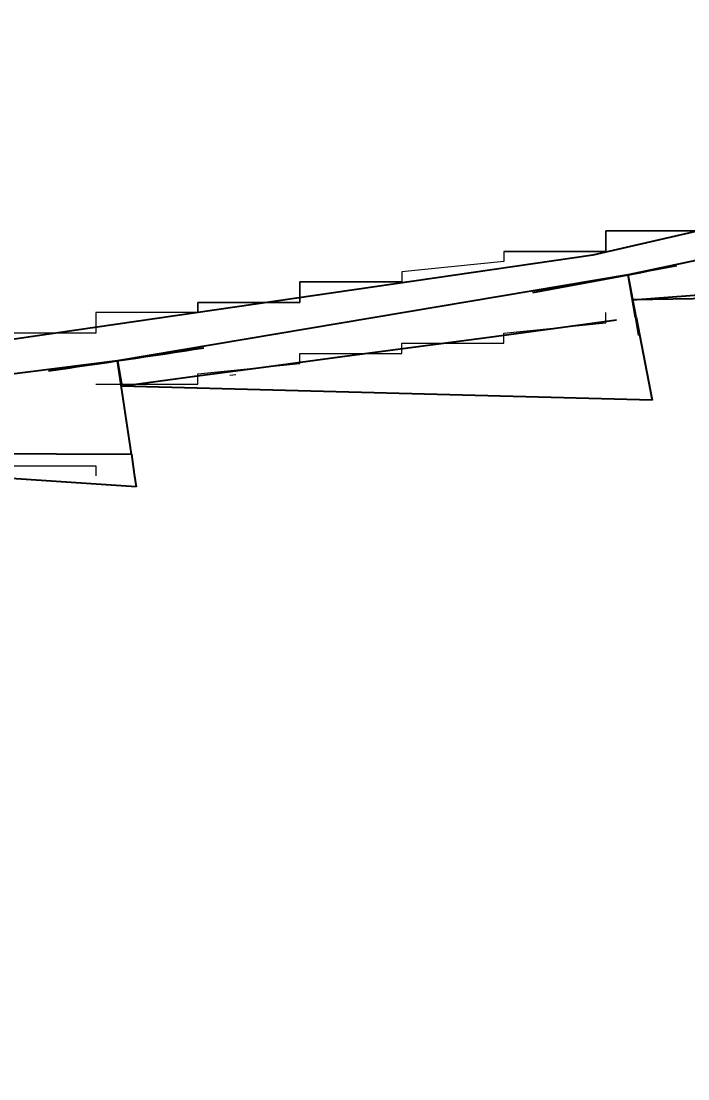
# Model space of a CAD drawing. Header units: millimetres. Extents: x -174040 to 151923, y -227569 to 142020.
# Drawn here: x -118352 to -117698, y -2712 to -1676 of the extents above; entities that cross this region are included whole.
import ezdxf

# ---------------------------------------------------------------- set-up
doc = ezdxf.new("R2010")
doc.units = ezdxf.units.MM
doc.header["$LTSCALE"] = 5
doc.linetypes.add('E-RG-1F$0$$0$DOTE', pattern=[2.42, 2, -0.2, 0.02, -0.2])
for name, color, linetype in [('00外装饰面', 21, 'Continuous'), ('A—楼梯、电梯、栏杆', 50, 'Continuous'), ('A—轴线、尺寸', 1, 'Continuous'), ('E1-RI-3F$0$J-DOTE轴线', 1, 'Continuous'), ('轴线100', 1, 'Continuous')]:
    doc.layers.add(name, color=color, linetype=linetype)
doc.layers.add('E1-RI-3F$0$A-GLAZ', color=6, linetype='Continuous', lineweight=5)
doc.layers.add('E1-RI-3F$0$A-GLAZ-CWMG', color=3, linetype='Continuous', lineweight=5)
doc.styles.add('ARIAL', font='arial.ttf')
doc.dimstyles.new('200', dxfattribs={"dimscale": 200, "dimtxt": 2.5, "dimasz": 2, "dimexe": 1, "dimexo": 1, "dimgap": 0.8, "dimtad": 1, "dimdec": 0, "dimdsep": 46, "dimtxsty": 'ARIAL', "dimblk1": 'ARCHTICK', "dimblk2": 'ARCHTICK', "dimsah": 1, "dimcen": -0.9, "dimdle": 1, "dimclrd": 256, "dimclre": 256, "dimclrt": 40, "dimaunit": 1, "dimadec": 0, "dimazin": 0, "dimtfac": 0.35, "dimtdec": 0, "dimtix": 1, "dimtmove": 2, "dimatfit": 3, "dimldrblk": 'ARCHTICK', "dimfxl": 0, "dimtvp": 0.8, "dimtolj": 1, "dimtzin": 0, "dimarcsym": 0})

# ---------------------------------------------------------------- blocks, each defined once
blk = doc.blocks.new('_ArchTick')
at = {"color": 0, "linetype": 'ByBlock', "const_width": 0.15}
blk.add_lwpolyline([(-0.5, -0.5), (0.5, 0.5)], dxfattribs=at)
blk = doc.blocks.new('*D205')
at = {"layer": 'A—轴线、尺寸', "linetype": 'ByBlock', "lineweight": -2}
for p, q in [((-113662.2, 3512.5), (-111806.5, -5253.4)), ((-120663.7, 2786.6), (-118654.8, -6703.1)), ((-111652.3, -5016.3), (-116518.8, -6046.5)), ((-118891.9, -6548.8), (-118287, -6420.8))]:
    blk.add_line(p, q, dxfattribs=at)
at = {"layer": 'Defpoints', "color": 0, "linetype": 'ByBlock'}
for p in [(-113703.6, 3708.2), (-120705.1, 2982.3), (-111848, -5057.7)]:
    blk.add_point(p, dxfattribs=at)
at = {"layer": 'A—轴线、尺寸', "linetype": 'ByBlock', "lineweight": -2, "xscale": 400, "yscale": 400, "zscale": 400}
for p, rotation in [((-111848, -5057.7), 11.95264845949663), ((-118696.2, -6507.4), 191.9526484594966)]:
    blk.add_blockref('_ArchTick', p, dxfattribs=dict(at, rotation=rotation))
at = {"layer": 'A—轴线、尺寸', "color": 40, "linetype": 'ByBlock', "insert": (-117456, -5983), "char_height": 500, "attachment_point": 5, "rotation": 11.9526, "style": 'ARIAL'}
blk.add_mtext('\\A1;7000', dxfattribs=at)
blk = doc.blocks.new('*D250')
at = {"layer": 'A—轴线、尺寸', "linetype": 'ByBlock', "lineweight": -2}
for p, q in [((-113765.8, 4001.7), (-111599.4, -6231.7)), ((-141374.1, -779.9), (-138992.4, -12030.6)), ((-139229.5, -11876.3), (-111445.2, -5994.6))]:
    blk.add_line(p, q, dxfattribs=at)
at = {"layer": 'Defpoints', "color": 0, "linetype": 'ByBlock'}
for p in [(-113807.2, 4197.4), (-141415.5, -584.2), (-111640.9, -6036)]:
    blk.add_point(p, dxfattribs=at)
at = {"layer": 'A—轴线、尺寸', "linetype": 'ByBlock', "lineweight": -2, "xscale": 400, "yscale": 400, "zscale": 400}
for p, rotation in [((-111640.9, -6036), 11.95264845949663), ((-139033.8, -11834.9), 191.9526484594966)]:
    blk.add_blockref('_ArchTick', p, dxfattribs=dict(at, rotation=rotation))
at = {"layer": 'A—轴线、尺寸', "color": 40, "linetype": 'ByBlock', "insert": (-125423.3, -8529.2), "char_height": 500, "attachment_point": 5, "rotation": 11.9526, "style": 'ARIAL'}
blk.add_mtext('\\A1;28000', dxfattribs=at)
blk = doc.blocks.new('A$C1C9D1350')
at = {"layer": '轴线100', "linetype": 'E-RG-1F$0$$0$DOTE'}
blk.add_arc((-185606.9, -484410.1), 487500, 90.131059, 98.027565, dxfattribs=at)

msp = doc.modelspace()

# ---------------------------------------------------------------- linework, layer by layer
at = {"layer": '00外装饰面', "linetype": 'ByBlock', "ltscale": 5}
msp.add_lwpolyline([(-134258.8, -2040.1), (-134130.3, -2646.9, -0.034352), (-67514.1, 2263.8), (-67252.4, 5211.2)], format="xyb", dxfattribs=at)
at = {"layer": 'A—楼梯、电梯、栏杆'}
for p, q in [((-116811.4, -1680.2, 0.1), (-117791.4, -1905, 0.1)), ((-117260, -1819.4), (-117756.7, -1924.2)), ((-117791.4, -1905, 0.1), (-118786.3, -2049.5, 0.1)), ((-117756.7, -1924.2), (-118257.3, -2008.5)), ((-117756.7, -1924.2), (-118257.3, -2008.5)), ((-117748.8, -1965.9), (-117756.7, -1924.2)), ((-117749.7, -1966.1), (-117756.7, -1924.2)), ((-117231.7, -1941.2), (-117752.1, -1948.7)), ((-117752.1, -1948.7), (-117678.8, -1943.1)), ((-117749.7, -1966.1), (-117746.7, -1983.7)), ((-117748.8, -1965.9), (-117733.4, -2047)), ((-118257.3, -2008.5), (-118761, -2072.2)), ((-118257.3, -2008.5), (-118253.7, -2033.2)), ((-118243.8, -2100), (-118257.3, -2008.5)), ((-118257.3, -2008.5), (-118253.2, -2033.1)), ((-117733.4, -2047), (-118253.7, -2033.2)), ((-118239.1, -2132.1), (-118758.3, -2097.1)), ((-118390.8, -2099.2), (-118317.3, -2099.6)), ((-118317.3, -2099.6), (-118243.8, -2100)), ((-118243.8, -2100), (-118241, -2119.5)), ((-118241, -2119.5), (-118239.1, -2132.1))]:
    msp.add_line(p, q, dxfattribs=at)
msp.add_lwpolyline([(-118253.7, -2033.2), (-118181.6, -2023.6), (-118109.4, -2014), (-118037.3, -2004.4), (-117965.2, -1994.8), (-117893.1, -1985.2), (-117820.9, -1975.5), (-117768.1, -1968.5)], dxfattribs=at)
for start, end in [(280.29232, 280.95712), (278.0687, 278.78124)]:
    msp.add_arc((-120064.7, 10252.4), 12393.4, start, end, dxfattribs=at)
at = {"layer": 'E1-RI-3F$0$A-GLAZ', "color": 8}
for p, q in [((-117678.7, -1881.3), (-117778.7, -1881.3)), ((-117778.7, -1881.3), (-117778.7, -1881.3)), ((-117778.7, -1881.3), (-117778.7, -1881.3)), ((-117778.7, -1881.3), (-117778.7, -1881.3)), ((-117778.7, -1881.3), (-117778.7, -1891.3)), ((-117778.7, -1891.3), (-117778.7, -1881.3)), ((-117778.7, -1881.3), (-117778.7, -1881.3)), ((-117778.7, -1881.3), (-117778.7, -1881.3)), ((-117778.7, -1881.3), (-117778.7, -1881.3)), ((-117778.7, -1881.3), (-117778.7, -1881.3)), ((-117778.7, -1881.3), (-117778.7, -1881.3)), ((-117778.7, -1881.3), (-117778.7, -1881.3)), ((-117778.7, -1881.3), (-117778.7, -1881.3)), ((-117778.7, -1881.3), (-117778.7, -1881.3)), ((-117778.7, -1881.3), (-117778.7, -1881.3)), ((-117778.7, -1881.3), (-117778.7, -1881.3)), ((-117778.7, -1881.3), (-117778.7, -1881.3)), ((-117778.7, -1881.3), (-117778.7, -1881.3)), ((-117778.7, -1881.3), (-117778.7, -1881.3)), ((-117778.7, -1881.3), (-117778.7, -1881.3)), ((-117778.7, -1881.3), (-117778.7, -1881.3)), ((-117778.7, -1881.3), (-117778.7, -1881.3)), ((-117778.7, -1881.3), (-117778.7, -1881.3)), ((-117778.7, -1881.3), (-117778.7, -1881.3)), ((-117778.7, -1881.3), (-117778.7, -1881.3)), ((-117778.7, -1881.3), (-117778.7, -1881.3)), ((-117778.7, -1881.3), (-117778.7, -1881.3)), ((-117778.7, -1881.3), (-117778.7, -1881.3)), ((-117778.7, -1881.3), (-117778.7, -1881.3)), ((-117778.7, -1881.3), (-117778.7, -1881.3)), ((-117778.7, -1881.3), (-117778.7, -1881.3)), ((-117778.7, -1881.3), (-117778.7, -1881.3)), ((-117778.7, -1881.3), (-117778.7, -1881.3)), ((-117778.7, -1881.3), (-117778.7, -1881.3)), ((-117778.7, -1881.3), (-117778.7, -1881.3)), ((-117778.7, -1881.3), (-117678.7, -1881.3)), ((-117778.7, -1891.3), (-117778.7, -1891.3)), ((-117778.7, -1891.3), (-117778.7, -1891.3)), ((-117778.7, -1891.3), (-117778.7, -1891.3)), ((-117778.7, -1891.3), (-117778.7, -1901.3)), ((-117778.7, -1901.3), (-117778.7, -1891.3)), ((-117778.7, -1891.3), (-117778.7, -1891.3)), ((-117778.7, -1891.3), (-117778.7, -1891.3)), ((-117778.7, -1891.3), (-117778.7, -1891.3)), ((-117778.7, -1891.3), (-117778.7, -1891.3)), ((-117778.7, -1891.3), (-117778.7, -1891.3)), ((-117778.7, -1891.3), (-117778.7, -1891.3)), ((-117778.7, -1891.3), (-117778.7, -1891.3)), ((-117778.7, -1891.3), (-117778.7, -1891.3)), ((-117778.7, -1891.3), (-117778.7, -1891.3)), ((-117778.7, -1891.3), (-117778.7, -1891.3)), ((-117778.7, -1891.3), (-117778.7, -1891.3)), ((-117778.7, -1891.3), (-117778.7, -1891.3)), ((-117778.7, -1891.3), (-117778.7, -1891.3)), ((-117778.7, -1891.3), (-117778.7, -1891.3)), ((-117778.7, -1891.3), (-117778.7, -1891.3)), ((-117778.7, -1891.3), (-117778.7, -1891.3)), ((-117778.7, -1891.3), (-117778.7, -1891.3)), ((-117778.7, -1891.3), (-117778.7, -1891.3)), ((-117778.7, -1891.3), (-117778.7, -1891.3)), ((-117778.7, -1891.3), (-117778.7, -1891.3)), ((-117778.7, -1891.3), (-117778.7, -1891.3)), ((-117778.7, -1891.3), (-117778.7, -1891.3)), ((-117778.7, -1891.3), (-117778.7, -1891.3)), ((-117778.7, -1891.3), (-117778.7, -1891.3)), ((-117778.7, -1891.3), (-117778.7, -1891.3)), ((-117778.7, -1891.3), (-117778.7, -1891.3)), ((-117778.7, -1891.3), (-117778.7, -1891.3)), ((-117778.7, -1891.3), (-117778.7, -1891.3)), ((-117778.7, -1891.3), (-117778.7, -1891.3)), ((-117778.7, -1891.3), (-117778.7, -1891.3)), ((-117778.7, -1891.3), (-117778.7, -1891.3)), ((-117778.7, -1891.3), (-117778.7, -1891.3)), ((-117778.7, -1891.3), (-117778.7, -1891.3)), ((-117778.7, -1891.3), (-117778.7, -1891.3)), ((-117778.7, -1891.3), (-117778.7, -1891.3)), ((-117778.7, -1891.3), (-117778.7, -1891.3)), ((-117778.7, -1891.3), (-117778.7, -1891.3)), ((-117778.7, -1891.3), (-117778.7, -1891.3)), ((-117778.7, -1891.3), (-117778.7, -1891.3)), ((-117778.7, -1891.3), (-117778.7, -1891.3)), ((-117778.7, -1891.3), (-117778.7, -1891.3)), ((-117778.7, -1901.3), (-117878.7, -1901.3)), ((-117878.7, -1901.3), (-117878.7, -1901.3)), ((-117878.7, -1901.3), (-117878.7, -1901.3)), ((-117878.7, -1901.3), (-117878.7, -1901.3)), ((-117878.7, -1901.3), (-117878.7, -1911.3)), ((-117878.7, -1901.3), (-117878.7, -1901.3)), ((-117878.7, -1901.3), (-117878.7, -1901.3)), ((-117878.7, -1901.3), (-117878.7, -1901.3)), ((-117878.7, -1901.3), (-117878.7, -1901.3)), ((-117878.7, -1901.3), (-117878.7, -1901.3)), ((-117878.7, -1901.3), (-117878.7, -1901.3)), ((-117878.7, -1901.3), (-117878.7, -1901.3)), ((-117878.7, -1901.3), (-117878.7, -1901.3)), ((-117878.7, -1901.3), (-117878.7, -1901.3)), ((-117878.7, -1901.3), (-117878.7, -1901.3)), ((-117878.7, -1901.3), (-117778.7, -1901.3)), ((-117778.7, -1901.3), (-117778.7, -1901.3)), ((-117778.7, -1901.3), (-117778.7, -1901.3)), ((-117778.7, -1901.3), (-117778.7, -1901.3)), ((-117778.7, -1901.3), (-117778.7, -1901.3)), ((-117778.7, -1901.3), (-117778.7, -1901.3)), ((-117778.7, -1901.3), (-117778.7, -1901.3)), ((-117878.7, -1911.3), (-117978.7, -1921.3)), ((-117878.7, -1911.3), (-117878.7, -1911.3)), ((-117878.7, -1911.3), (-117878.7, -1911.3)), ((-117878.7, -1911.3), (-117878.7, -1911.3)), ((-117878.7, -1911.3), (-117878.7, -1911.3)), ((-117978.7, -1921.3), (-117978.7, -1921.3)), ((-117978.7, -1921.3), (-117978.7, -1921.3)), ((-117978.7, -1921.3), (-117978.7, -1921.3)), ((-117978.7, -1921.3), (-117978.7, -1921.3)), ((-117978.7, -1921.3), (-117978.7, -1921.3)), ((-117978.7, -1921.3), (-117978.7, -1931.3)), ((-117756.7, -1924.2), (-117752.1, -1948.7)), ((-117978.7, -1931.3), (-118078.7, -1931.3)), ((-118078.7, -1931.3), (-118078.7, -1931.3)), ((-118078.7, -1931.3), (-118078.7, -1941.3)), ((-118078.7, -1941.3), (-118078.7, -1931.3)), ((-118078.7, -1931.3), (-118078.7, -1931.3)), ((-118078.7, -1931.3), (-118078.7, -1931.3)), ((-118078.7, -1931.3), (-118078.7, -1931.3)), ((-118078.7, -1931.3), (-118078.7, -1931.3)), ((-118078.7, -1931.3), (-118078.7, -1931.3)), ((-118078.7, -1931.3), (-118078.7, -1931.3)), ((-118078.7, -1931.3), (-118078.7, -1931.3)), ((-118078.7, -1931.3), (-118078.7, -1931.3)), ((-118078.7, -1931.3), (-118078.7, -1931.3)), ((-118078.7, -1931.3), (-118078.7, -1931.3)), ((-118078.7, -1931.3), (-118078.7, -1931.3)), ((-118078.7, -1931.3), (-118078.7, -1931.3)), ((-118078.7, -1931.3), (-117978.7, -1931.3)), ((-117978.7, -1931.3), (-117978.7, -1931.3)), ((-117978.7, -1931.3), (-117978.7, -1931.3)), ((-117978.7, -1931.3), (-117978.7, -1931.3)), ((-117978.7, -1931.3), (-117978.7, -1931.3)), ((-117978.7, -1931.3), (-117978.7, -1931.3)), ((-117978.7, -1931.3), (-117978.7, -1931.3)), ((-117978.7, -1931.3), (-117978.7, -1931.3)), ((-118078.7, -1941.3), (-118078.7, -1941.3)), ((-118078.7, -1941.3), (-118078.7, -1941.3)), ((-118078.7, -1941.3), (-118078.7, -1941.3)), ((-118078.7, -1941.3), (-118078.7, -1941.3)), ((-118078.7, -1941.3), (-118078.7, -1951.3)), ((-118078.7, -1951.3), (-118078.7, -1941.3)), ((-118078.7, -1941.3), (-118078.7, -1941.3)), ((-118078.7, -1941.3), (-118078.7, -1941.3)), ((-118078.7, -1941.3), (-118078.7, -1941.3)), ((-118078.7, -1941.3), (-118078.7, -1941.3)), ((-118078.7, -1941.3), (-118078.7, -1941.3)), ((-118078.7, -1941.3), (-118078.7, -1941.3)), ((-118078.7, -1941.3), (-118078.7, -1941.3)), ((-118078.7, -1941.3), (-118078.7, -1941.3)), ((-118078.7, -1941.3), (-118078.7, -1941.3)), ((-118078.7, -1941.3), (-118078.7, -1941.3)), ((-118078.7, -1941.3), (-118078.7, -1941.3)), ((-118078.7, -1941.3), (-118078.7, -1941.3)), ((-118078.7, -1941.3), (-118078.7, -1941.3)), ((-118078.7, -1941.3), (-118078.7, -1941.3)), ((-118078.7, -1941.3), (-118078.7, -1941.3)), ((-118078.7, -1941.3), (-118078.7, -1941.3)), ((-118078.7, -1941.3), (-118078.7, -1941.3)), ((-118078.7, -1941.3), (-118078.7, -1941.3)), ((-118078.7, -1941.3), (-118078.7, -1941.3)), ((-118078.7, -1941.3), (-118078.7, -1941.3)), ((-118078.7, -1941.3), (-118078.7, -1941.3)), ((-118078.7, -1941.3), (-118078.7, -1941.3)), ((-118078.7, -1941.3), (-118078.7, -1941.3)), ((-118078.7, -1941.3), (-118078.7, -1941.3)), ((-118078.7, -1941.3), (-118078.7, -1941.3)), ((-118078.7, -1941.3), (-118078.7, -1941.3)), ((-118078.7, -1941.3), (-118078.7, -1941.3)), ((-118078.7, -1941.3), (-118078.7, -1941.3)), ((-118078.7, -1941.3), (-118078.7, -1941.3)), ((-118078.7, -1941.3), (-118078.7, -1941.3)), ((-118078.7, -1941.3), (-118078.7, -1941.3)), ((-118078.7, -1941.3), (-118078.7, -1941.3)), ((-118078.7, -1941.3), (-118078.7, -1941.3)), ((-118078.7, -1941.3), (-118078.7, -1941.3)), ((-118078.7, -1941.3), (-118078.7, -1941.3)), ((-118078.7, -1941.3), (-118078.7, -1941.3)), ((-118078.7, -1941.3), (-118078.7, -1941.3)), ((-118078.7, -1941.3), (-118078.7, -1941.3)), ((-118078.7, -1941.3), (-118078.7, -1941.3)), ((-118078.7, -1941.3), (-118078.7, -1941.3)), ((-118078.7, -1941.3), (-118078.7, -1941.3)), ((-118078.7, -1941.3), (-118078.7, -1941.3)), ((-118078.7, -1941.3), (-118078.7, -1941.3)), ((-118078.7, -1941.3), (-118078.7, -1941.3)), ((-118078.7, -1941.3), (-118078.7, -1941.3)), ((-118078.7, -1941.3), (-118078.7, -1941.3)), ((-118078.7, -1951.3), (-118178.7, -1951.3)), ((-118178.7, -1951.3), (-118178.7, -1951.3)), ((-118178.7, -1951.3), (-118178.7, -1951.3)), ((-118178.7, -1951.3), (-118178.7, -1951.3)), ((-118178.7, -1951.3), (-118178.7, -1961.3)), ((-118178.7, -1961.3), (-118178.7, -1951.3)), ((-118178.7, -1951.3), (-118178.7, -1951.3)), ((-118178.7, -1951.3), (-118178.7, -1951.3)), ((-118178.7, -1951.3), (-118178.7, -1951.3)), ((-118178.7, -1951.3), (-118178.7, -1951.3)), ((-118178.7, -1951.3), (-118178.7, -1951.3)), ((-118178.7, -1951.3), (-118178.7, -1951.3)), ((-118178.7, -1951.3), (-118178.7, -1951.3)), ((-118178.7, -1951.3), (-118178.7, -1951.3)), ((-118178.7, -1951.3), (-118178.7, -1951.3)), ((-118178.7, -1951.3), (-118178.7, -1951.3)), ((-118178.7, -1951.3), (-118178.7, -1951.3)), ((-118178.7, -1951.3), (-118178.7, -1951.3)), ((-118178.7, -1951.3), (-118178.7, -1951.3)), ((-118178.7, -1951.3), (-118178.7, -1951.3)), ((-118178.7, -1951.3), (-118178.7, -1951.3)), ((-118178.7, -1951.3), (-118178.7, -1951.3)), ((-118178.7, -1951.3), (-118178.7, -1951.3)), ((-118178.7, -1951.3), (-118178.7, -1951.3)), ((-118178.7, -1951.3), (-118178.7, -1951.3)), ((-118178.7, -1951.3), (-118178.7, -1951.3)), ((-118178.7, -1951.3), (-118178.7, -1951.3)), ((-118178.7, -1951.3), (-118178.7, -1951.3)), ((-118178.7, -1951.3), (-118178.7, -1951.3)), ((-118178.7, -1951.3), (-118178.7, -1951.3)), ((-118178.7, -1951.3), (-118178.7, -1951.3)), ((-118178.7, -1951.3), (-118178.7, -1951.3)), ((-118178.7, -1951.3), (-118178.7, -1951.3)), ((-118178.7, -1951.3), (-118178.7, -1951.3)), ((-118178.7, -1951.3), (-118178.7, -1951.3)), ((-118178.7, -1951.3), (-118178.7, -1951.3)), ((-118178.7, -1951.3), (-118078.7, -1951.3)), ((-118078.7, -1951.3), (-118078.7, -1951.3)), ((-118078.7, -1951.3), (-118078.7, -1951.3)), ((-118078.7, -1951.3), (-118078.7, -1951.3)), ((-118078.7, -1951.3), (-118078.7, -1951.3)), ((-118078.7, -1951.3), (-118078.7, -1951.3)), ((-118078.7, -1951.3), (-118078.7, -1951.3)), ((-118078.7, -1951.3), (-118078.7, -1951.3)), ((-118078.7, -1951.3), (-118078.7, -1951.3)), ((-118078.7, -1951.3), (-118078.7, -1951.3)), ((-118078.7, -1951.3), (-118078.7, -1951.3)), ((-118078.7, -1951.3), (-118078.7, -1951.3)), ((-118078.7, -1951.3), (-118078.7, -1951.3)), ((-118078.7, -1951.3), (-118078.7, -1951.3)), ((-118078.7, -1951.3), (-118078.7, -1951.3)), ((-118078.7, -1951.3), (-118078.7, -1951.3)), ((-118078.7, -1951.3), (-118078.7, -1951.3)), ((-118078.7, -1951.3), (-118078.7, -1951.3)), ((-118078.7, -1951.3), (-118078.7, -1951.3)), ((-118178.7, -1961.3), (-118278.7, -1961.3)), ((-118278.7, -1961.3), (-118278.7, -1971.3)), ((-118178.7, -1961.3), (-118178.7, -1961.3)), ((-118178.7, -1961.3), (-118178.7, -1961.3)), ((-118178.7, -1961.3), (-118178.7, -1961.3)), ((-118178.7, -1961.3), (-118178.7, -1961.3)), ((-118178.7, -1961.3), (-118178.7, -1961.3)), ((-118178.7, -1961.3), (-118178.7, -1961.3)), ((-118178.7, -1961.3), (-118178.7, -1961.3)), ((-118178.7, -1961.3), (-118178.7, -1961.3)), ((-118178.7, -1961.3), (-118178.7, -1961.3)), ((-118178.7, -1961.3), (-118178.7, -1961.3)), ((-118178.7, -1961.3), (-118178.7, -1961.3)), ((-118178.7, -1961.3), (-118178.7, -1961.3)), ((-118178.7, -1961.3), (-118178.7, -1961.3)), ((-118178.7, -1961.3), (-118178.7, -1961.3)), ((-118178.7, -1961.3), (-118178.7, -1961.3)), ((-118178.7, -1961.3), (-118178.7, -1961.3)), ((-118178.7, -1961.3), (-118178.7, -1961.3)), ((-118178.7, -1961.3), (-118178.7, -1961.3)), ((-118178.7, -1961.3), (-118178.7, -1961.3)), ((-118178.7, -1961.3), (-118178.7, -1961.3)), ((-118178.7, -1961.3), (-118178.7, -1961.3)), ((-118178.7, -1961.3), (-118178.7, -1961.3)), ((-118178.7, -1961.3), (-118178.7, -1961.3)), ((-118178.7, -1961.3), (-118178.7, -1961.3)), ((-118178.7, -1961.3), (-118178.7, -1961.3)), ((-118178.7, -1961.3), (-118178.7, -1961.3)), ((-118178.7, -1961.3), (-118178.7, -1961.3)), ((-118178.7, -1961.3), (-118178.7, -1961.3)), ((-118178.7, -1961.3), (-118178.7, -1961.3)), ((-118178.7, -1961.3), (-118178.7, -1961.3)), ((-118178.7, -1961.3), (-118178.7, -1961.3)), ((-118178.7, -1961.3), (-118178.7, -1961.3)), ((-118178.7, -1961.3), (-118178.7, -1961.3)), ((-118178.7, -1961.3), (-118178.7, -1961.3)), ((-118178.7, -1961.3), (-118178.7, -1961.3)), ((-118178.7, -1961.3), (-118178.7, -1961.3)), ((-118178.7, -1961.3), (-118178.7, -1961.3)), ((-118178.7, -1961.3), (-118178.7, -1961.3)), ((-118178.7, -1961.3), (-118178.7, -1961.3)), ((-118178.7, -1961.3), (-118178.7, -1961.3)), ((-118178.7, -1961.3), (-118178.7, -1961.3)), ((-118178.7, -1961.3), (-118178.7, -1961.3)), ((-118178.7, -1961.3), (-118178.7, -1961.3)), ((-118178.7, -1961.3), (-118178.7, -1961.3)), ((-118178.7, -1961.3), (-118178.7, -1961.3)), ((-118178.7, -1961.3), (-118178.7, -1961.3)), ((-118178.7, -1961.3), (-118178.7, -1961.3)), ((-118178.7, -1961.3), (-118178.7, -1961.3)), ((-117778.7, -1971.3), (-117778.7, -1961.3)), ((-118278.7, -1971.3), (-118278.7, -1971.3)), ((-118278.7, -1971.3), (-118278.7, -1971.3)), ((-118278.7, -1971.3), (-118278.7, -1971.3)), ((-118278.7, -1971.3), (-118278.7, -1971.3)), ((-118278.7, -1971.3), (-118278.7, -1971.3)), ((-118278.7, -1971.3), (-118278.7, -1981.3)), ((-117878.7, -1981.3), (-117778.7, -1971.3)), ((-117778.7, -1971.3), (-117778.7, -1971.3)), ((-117778.7, -1971.3), (-117778.7, -1971.3)), ((-117778.7, -1971.3), (-117778.7, -1971.3)), ((-117778.7, -1971.3), (-117778.7, -1971.3)), ((-117778.7, -1971.3), (-117778.7, -1971.3)), ((-117778.7, -1971.3), (-117778.7, -1971.3)), ((-117778.7, -1971.3), (-117778.7, -1971.3)), ((-117778.7, -1971.3), (-117778.7, -1971.3)), ((-117778.7, -1971.3), (-117778.7, -1971.3)), ((-117778.7, -1971.3), (-117778.7, -1971.3)), ((-117778.7, -1971.3), (-117778.7, -1971.3)), ((-117778.7, -1971.3), (-117778.7, -1971.3)), ((-117778.7, -1971.3), (-117778.7, -1971.3)), ((-117778.7, -1971.3), (-117778.7, -1971.3)), ((-117778.7, -1971.3), (-117778.7, -1971.3)), ((-117778.7, -1971.3), (-117778.7, -1971.3)), ((-117778.7, -1971.3), (-117778.7, -1971.3)), ((-117778.7, -1971.3), (-117778.7, -1971.3)), ((-117778.7, -1971.3), (-117778.7, -1971.3)), ((-117778.7, -1971.3), (-117778.7, -1971.3)), ((-117778.7, -1971.3), (-117778.7, -1971.3)), ((-117778.7, -1971.3), (-117778.7, -1971.3)), ((-117778.7, -1971.3), (-117778.7, -1971.3)), ((-117778.7, -1971.3), (-117778.7, -1971.3)), ((-117778.7, -1971.3), (-117778.7, -1971.3)), ((-117778.7, -1971.3), (-117778.7, -1971.3)), ((-117778.7, -1971.3), (-117778.7, -1971.3)), ((-117778.7, -1971.3), (-117778.7, -1971.3)), ((-118278.7, -1981.3), (-118378.7, -1981.3)), ((-118278.7, -1981.3), (-118278.7, -1981.3)), ((-117878.7, -1991.3), (-117878.7, -1981.3)), ((-117878.7, -1981.3), (-117878.7, -1981.3)), ((-117878.7, -1981.3), (-117878.7, -1981.3)), ((-117878.7, -1981.3), (-117878.7, -1981.3)), ((-117878.7, -1981.3), (-117878.7, -1981.3)), ((-117878.7, -1981.3), (-117878.7, -1981.3)), ((-117878.7, -1981.3), (-117878.7, -1981.3)), ((-117878.7, -1981.3), (-117878.7, -1981.3)), ((-117878.7, -1981.3), (-117878.7, -1981.3)), ((-117878.7, -1981.3), (-117878.7, -1981.3)), ((-117878.7, -1981.3), (-117878.7, -1981.3)), ((-117878.7, -1981.3), (-117878.7, -1981.3)), ((-117878.7, -1981.3), (-117878.7, -1981.3)), ((-117878.7, -1981.3), (-117878.7, -1981.3)), ((-117878.7, -1981.3), (-117878.7, -1981.3)), ((-117878.7, -1981.3), (-117878.7, -1981.3)), ((-117878.7, -1981.3), (-117878.7, -1981.3)), ((-117878.7, -1981.3), (-117878.7, -1981.3)), ((-117878.7, -1981.3), (-117878.7, -1981.3)), ((-117878.7, -1981.3), (-117878.7, -1981.3)), ((-117878.7, -1981.3), (-117878.7, -1981.3)), ((-117878.7, -1981.3), (-117878.7, -1981.3)), ((-117878.7, -1981.3), (-117878.7, -1981.3)), ((-117878.7, -1981.3), (-117878.7, -1981.3)), ((-117878.7, -1981.3), (-117878.7, -1981.3)), ((-117878.7, -1981.3), (-117878.7, -1981.3)), ((-117878.7, -1981.3), (-117878.7, -1981.3)), ((-117878.7, -1981.3), (-117878.7, -1981.3)), ((-117878.7, -1981.3), (-117878.7, -1981.3)), ((-117978.7, -2001.3), (-117978.7, -1991.3)), ((-117978.7, -1991.3), (-117978.7, -1991.3)), ((-117978.7, -1991.3), (-117978.7, -1991.3)), ((-117978.7, -1991.3), (-117978.7, -1991.3)), ((-117978.7, -1991.3), (-117978.7, -1991.3)), ((-117978.7, -1991.3), (-117978.7, -1991.3)), ((-117978.7, -1991.3), (-117978.7, -1991.3)), ((-117978.7, -1991.3), (-117978.7, -1991.3)), ((-117978.7, -1991.3), (-117978.7, -1991.3)), ((-117978.7, -1991.3), (-117978.7, -1991.3)), ((-117978.7, -1991.3), (-117978.7, -1991.3)), ((-117978.7, -1991.3), (-117978.7, -1991.3)), ((-117978.7, -1991.3), (-117978.7, -1991.3)), ((-117978.7, -1991.3), (-117978.7, -1991.3)), ((-117978.7, -1991.3), (-117978.7, -1991.3)), ((-117978.7, -1991.3), (-117978.7, -1991.3)), ((-117978.7, -1991.3), (-117978.7, -1991.3)), ((-117978.7, -1991.3), (-117978.7, -1991.3)), ((-117978.7, -1991.3), (-117978.7, -1991.3)), ((-117978.7, -1991.3), (-117878.7, -1991.3)), ((-117878.7, -1991.3), (-117878.7, -1991.3)), ((-117878.7, -1991.3), (-117878.7, -1991.3)), ((-117878.7, -1991.3), (-117878.7, -1991.3)), ((-117878.7, -1991.3), (-117878.7, -1991.3)), ((-117878.7, -1991.3), (-117878.7, -1991.3)), ((-117878.7, -1991.3), (-117878.7, -1991.3)), ((-117878.7, -1991.3), (-117878.7, -1991.3)), ((-117878.7, -1991.3), (-117878.7, -1991.3)), ((-118078.7, -2011.3), (-118078.7, -2001.3)), ((-118078.7, -2001.3), (-118078.7, -2001.3)), ((-118078.7, -2001.3), (-118078.7, -2001.3)), ((-118078.7, -2001.3), (-118078.7, -2001.3)), ((-118078.7, -2001.3), (-118078.7, -2001.3)), ((-118078.7, -2001.3), (-118078.7, -2001.3)), ((-118078.7, -2001.3), (-118078.7, -2001.3)), ((-118078.7, -2001.3), (-118078.7, -2001.3)), ((-118078.7, -2001.3), (-118078.7, -2001.3)), ((-118078.7, -2001.3), (-118078.7, -2001.3)), ((-118078.7, -2001.3), (-117978.7, -2001.3)), ((-117978.7, -2001.3), (-117978.7, -2001.3)), ((-117978.7, -2001.3), (-117978.7, -2001.3)), ((-117978.7, -2001.3), (-117978.7, -2001.3)), ((-117978.7, -2001.3), (-117978.7, -2001.3)), ((-117978.7, -2001.3), (-117978.7, -2001.3)), ((-117978.7, -2001.3), (-117978.7, -2001.3)), ((-117978.7, -2001.3), (-117978.7, -2001.3)), ((-117978.7, -2001.3), (-117978.7, -2001.3)), ((-117978.7, -2001.3), (-117978.7, -2001.3)), ((-117978.7, -2001.3), (-117978.7, -2001.3)), ((-117978.7, -2001.3), (-117978.7, -2001.3)), ((-117978.7, -2001.3), (-117978.7, -2001.3)), ((-117978.7, -2001.3), (-117978.7, -2001.3)), ((-117978.7, -2001.3), (-117978.7, -2001.3)), ((-117978.7, -2001.3), (-117978.7, -2001.3)), ((-117978.7, -2001.3), (-117978.7, -2001.3)), ((-117978.7, -2001.3), (-117978.7, -2001.3)), ((-117978.7, -2001.3), (-117978.7, -2001.3)), ((-118178.7, -2021.3), (-118078.7, -2011.3)), ((-118078.7, -2011.3), (-118078.7, -2011.3)), ((-118078.7, -2011.3), (-118078.7, -2011.3)), ((-118078.7, -2011.3), (-118078.7, -2011.3)), ((-118078.7, -2011.3), (-118078.7, -2011.3)), ((-118078.7, -2011.3), (-118078.7, -2011.3)), ((-118078.7, -2011.3), (-118078.7, -2011.3)), ((-118078.7, -2011.3), (-118078.7, -2011.3)), ((-118078.7, -2011.3), (-118078.7, -2011.3)), ((-118078.7, -2011.3), (-118078.7, -2011.3)), ((-118078.7, -2011.3), (-118078.7, -2011.3)), ((-118078.7, -2011.3), (-118078.7, -2011.3)), ((-118078.7, -2011.3), (-118078.7, -2011.3)), ((-118078.7, -2011.3), (-118078.7, -2011.3)), ((-118078.7, -2011.3), (-118078.7, -2011.3)), ((-118078.7, -2011.3), (-118078.7, -2011.3)), ((-118078.7, -2011.3), (-118078.7, -2011.3)), ((-118078.7, -2011.3), (-118078.7, -2011.3)), ((-118078.7, -2011.3), (-118078.7, -2011.3)), ((-118078.7, -2011.3), (-118078.7, -2011.3)), ((-118078.7, -2011.3), (-118078.7, -2011.3)), ((-118078.7, -2011.3), (-118078.7, -2011.3)), ((-118078.7, -2011.3), (-118078.7, -2011.3)), ((-118078.7, -2011.3), (-118078.7, -2011.3)), ((-118078.7, -2011.3), (-118078.7, -2011.3)), ((-118078.7, -2011.3), (-118078.7, -2011.3)), ((-118078.7, -2011.3), (-118078.7, -2011.3)), ((-118078.7, -2011.3), (-118078.7, -2011.3)), ((-118178.7, -2031.3), (-118178.7, -2021.3)), ((-118178.7, -2021.3), (-118178.7, -2021.3)), ((-118178.7, -2021.3), (-118178.7, -2021.3)), ((-118178.7, -2021.3), (-118178.7, -2021.3)), ((-118178.7, -2021.3), (-118178.7, -2021.3)), ((-118178.7, -2021.3), (-118178.7, -2021.3)), ((-118178.7, -2021.3), (-118178.7, -2021.3)), ((-118178.7, -2021.3), (-118178.7, -2021.3)), ((-118178.7, -2021.3), (-118178.7, -2021.3)), ((-118178.7, -2021.3), (-118178.7, -2021.3)), ((-118178.7, -2021.3), (-118178.7, -2021.3)), ((-118178.7, -2021.3), (-118178.7, -2021.3)), ((-118178.7, -2021.3), (-118178.7, -2021.3)), ((-118178.7, -2021.3), (-118178.7, -2021.3)), ((-118178.7, -2021.3), (-118178.7, -2021.3)), ((-118178.7, -2021.3), (-118178.7, -2021.3)), ((-118178.7, -2021.3), (-118178.7, -2021.3)), ((-118178.7, -2021.3), (-118178.7, -2021.3)), ((-118178.7, -2021.3), (-118178.7, -2021.3)), ((-118178.7, -2021.3), (-118178.7, -2021.3)), ((-118178.7, -2021.3), (-118178.7, -2021.3)), ((-118178.7, -2021.3), (-118178.7, -2021.3)), ((-118178.7, -2021.3), (-118178.7, -2021.3)), ((-118178.7, -2021.3), (-118178.7, -2021.3)), ((-118178.7, -2021.3), (-118178.7, -2021.3)), ((-118178.7, -2021.3), (-118178.7, -2021.3)), ((-118178.7, -2021.3), (-118178.7, -2021.3)), ((-118178.7, -2021.3), (-118178.7, -2021.3)), ((-118141.5, -2022.2), (-118147.2, -2022.8)), ((-118278.7, -2031.3), (-118278.7, -2031.3)), ((-118278.7, -2031.3), (-118278.7, -2031.3)), ((-118278.7, -2031.3), (-118278.7, -2031.3)), ((-118278.7, -2031.3), (-118278.7, -2031.3)), ((-118278.7, -2031.3), (-118278.7, -2031.3)), ((-118278.7, -2031.3), (-118278.7, -2031.3)), ((-118278.7, -2031.3), (-118278.7, -2031.3)), ((-118278.7, -2031.3), (-118278.7, -2031.3)), ((-118278.7, -2031.3), (-118278.7, -2031.3)), ((-118278.7, -2031.3), (-118178.7, -2031.3)), ((-118178.7, -2031.3), (-118178.7, -2031.3)), ((-118178.7, -2031.3), (-118178.7, -2031.3)), ((-118178.7, -2031.3), (-118178.7, -2031.3)), ((-118178.7, -2031.3), (-118178.7, -2031.3)), ((-118178.7, -2031.3), (-118178.7, -2031.3)), ((-118178.7, -2031.3), (-118178.7, -2031.3)), ((-118178.7, -2031.3), (-118178.7, -2031.3)), ((-118178.7, -2031.3), (-118178.7, -2031.3)), ((-118178.7, -2031.3), (-118178.7, -2031.3)), ((-118378.7, -2111.3), (-118278.7, -2111.3)), ((-118278.7, -2111.3), (-118278.7, -2111.3)), ((-118278.7, -2111.3), (-118278.7, -2111.3)), ((-118278.7, -2111.3), (-118278.7, -2121.3)), ((-118278.7, -2121.3), (-118278.7, -2121.3)), ((-118278.7, -2121.3), (-118278.7, -2121.3)), ((-118278.7, -2121.3), (-118278.7, -2121.3)), ((-118278.7, -2121.3), (-118278.7, -2121.3)), ((-118278.7, -2121.3), (-118278.7, -2121.3)), ((-118278.7, -2121.3), (-118278.7, -2121.3)), ((-118278.7, -2121.3), (-118278.7, -2121.3)), ((-118278.7, -2121.3), (-118278.7, -2121.3)), ((-118278.7, -2121.3), (-118278.7, -2121.3)), ((-118278.7, -2121.3), (-118278.7, -2121.3)), ((-118278.7, -2121.3), (-118278.7, -2121.3)), ((-118278.7, -2121.3), (-118278.7, -2121.3)), ((-118278.7, -2121.3), (-118278.7, -2121.3)), ((-118278.7, -2121.3), (-118278.7, -2121.3)), ((-118278.7, -2121.3), (-118278.7, -2121.3)), ((-118278.7, -2121.3), (-118278.7, -2121.3)), ((-118278.7, -2121.3), (-118278.7, -2121.3)), ((-118278.7, -2121.3), (-118278.7, -2121.3)), ((-118278.7, -2121.3), (-118278.7, -2121.3)), ((-118278.7, -2121.3), (-118278.7, -2121.3)), ((-118278.7, -2121.3), (-118278.7, -2121.3)), ((-118278.7, -2121.3), (-118278.7, -2121.3)), ((-118278.7, -2121.3), (-118278.7, -2121.3)), ((-118278.7, -2121.3), (-118278.7, -2121.3)), ((-118278.7, -2121.3), (-118278.7, -2121.3)), ((-118278.7, -2121.3), (-118278.7, -2121.3)), ((-118278.7, -2121.3), (-118278.7, -2121.3)), ((-118278.7, -2121.3), (-118278.7, -2121.3)), ((-118278.7, -2121.3), (-118278.7, -2121.3)), ((-118278.7, -2121.3), (-118278.7, -2121.3)), ((-118278.7, -2121.3), (-118278.7, -2121.3)), ((-118278.7, -2121.3), (-118278.7, -2121.3)), ((-118278.7, -2121.3), (-118278.7, -2121.3)), ((-118278.7, -2121.3), (-118278.7, -2121.3))]:
    msp.add_line(p, q, dxfattribs=at)
at = {"layer": 'E1-RI-3F$0$A-GLAZ-CWMG', "color": 8}
msp.add_line((-117787.1, -1904.4, 0.1), (-117791.4, -1905, 0.1), dxfattribs=at)
at = {"layer": 'E1-RI-3F$0$J-DOTE轴线'}
msp.add_lwpolyline([(-67538.3, 5387.1), (-67788.8, 2562.3, 0.034032), (-133895, -2310.2), (-134005.9, -1786.2)], format="xyb", dxfattribs=at)

# ---------------------------------------------------------------- block references
at = {"layer": '轴线100'}
msp.add_blockref('A$C1C9D1350', (120517.4, -520.6), dxfattribs=at)

# ---------------------------------------------------------------- dimensions: what is measured, and where the dimension line sits
at = {"layer": 'A—轴线、尺寸', "linetype": 'ByBlock'}
dim = msp.add_linear_dim(base=(-111640.9, -6036), p1=(-141415.5, -584.2), p2=(-113807.2, 4197.4), angle=11.9526, dimstyle='200', dxfattribs=at)
dim.commit()
dim.dimension.update_dxf_attribs({"geometry": '*D250', "text_midpoint": (-125423.3, -8529.2)})
dim = msp.add_linear_dim(base=(-111848, -5057.7), p1=(-120705.1, 2982.3), p2=(-113703.6, 3708.2), angle=11.9526, dimstyle='200', dxfattribs=at)
dim.commit()
dim.dimension.update_dxf_attribs({"geometry": '*D205', "text_midpoint": (-117456, -5983), "dimtype": 160})

doc.saveas('drawing.dxf')
